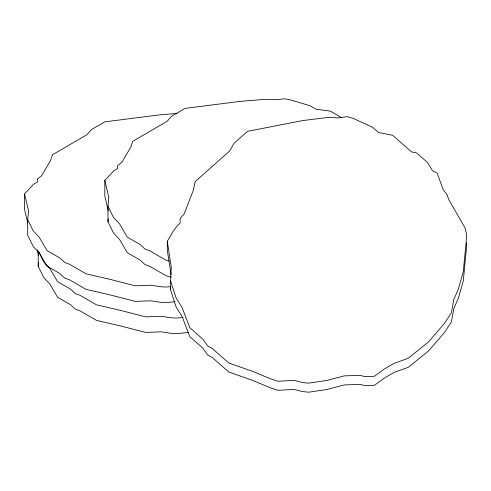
<?xml version="1.0" encoding="UTF-8"?>
<svg xmlns="http://www.w3.org/2000/svg" width="491" height="491" viewBox="0 0 491 491"><rect width="100%" height="100%" fill="white"/><g stroke="black" fill="none" stroke-linecap="round" stroke-linejoin="round"><path stroke-width="0.74" d="M466.45 242.849L466.432 248.213L463.301 280.969L458.232 298.522L453.825 308.532L451.432 321.783L444.625 332.272L428.52 350.997L408.267 367.299L394.163 372.399L384.606 377.929L374.602 385.177L371.589 385.595L363.972 385.49L360.388 384.361L344.394 384.919L326.853 389.48L308.821 392.186L302.757 391.609L293.956 389.431L277.986 390.314L270.154 387.681L252.933 380.525L228.874 372.08L212.161 357.393L207.613 354.944L202.789 348.107L189.857 336.74L182.057 316.413L176.134 307.035L170.494 289.622L170.463 280.582L171.298 267.184L167.296 241.265C171.144 235.005 174.385 227.965 180.111 223.215L180.129 218.52L184.266 213.702L193.344 190.201L195.166 181.627L229.635 150.995L234.097 143.206L247.562 131.336L302.628 120.583L328.283 117.398L338.17 117.938L347.198 116.643L352.992 118.313L372.601 127.267L378.536 132.478L392.647 135.313L411.513 151.891L416.699 152.989L427.477 162.466L432.534 170.733L437.156 173.078L443.195 189.667L447.043 194.663L448.872 199.776L465.045 227.892L466.419 233.808L466.401 239.172L463.271 271.928L458.201 289.481L453.794 299.492L451.401 312.742L444.594 323.231L428.49 341.957L408.236 358.258L394.132 363.358L384.576 368.882L374.572 376.137L371.558 376.554L363.941 376.45L360.357 375.32L344.363 375.879L326.816 380.439L308.784 383.146L302.726 382.569L293.925 380.39L277.955 381.268L270.124 378.635L252.902 371.484L228.843 363.033L212.13 348.352L207.583 345.903L202.758 339.066L189.821 327.7L182.026 307.366L176.103 297.988L170.463 280.582M170.494 289.622L170.635 287.388M174.999 301.732L165.983 302.616L159.919 302.229L151.124 300.799L135.148 301.364L110.101 294.925L86.048 289.365L69.341 279.723L64.794 278.115L59.976 273.628L47.044 266.159L39.255 252.816L33.339 246.66L27.699 235.238L27.699 219.68L28.546 210.897L24.55 193.896L33.603 184.242L37.377 182.063L37.396 178.982L41.539 175.827L50.622 160.416L52.451 154.794L86.925 134.724L91.394 129.624L104.865 121.842L159.937 114.833L177.294 113.433M188.507 332.487L176.484 333.659L170.426 333.279L161.625 331.842L145.655 332.407L120.608 325.969L96.549 320.408L79.849 310.766L75.301 309.158L70.483 304.672L57.545 297.202L49.757 283.859L43.84 277.703L38.206 266.282L38.556 262.624M171.408 277.077L166.308 275.899L149.602 266.257L145.054 264.649L140.236 260.162L127.304 252.693L119.516 239.35L113.599 233.194L107.965 221.772L107.965 206.214L108.806 197.431L104.81 180.43L113.869 170.776L117.637 168.597L117.656 165.516L121.799 162.361L130.888 146.95L132.711 141.328L167.185 121.259L171.654 116.158L185.125 108.376L240.197 101.367L265.858 99.292L275.746 99.655L284.774 98.814L290.562 99.912L310.171 105.798L316.1 109.223L330.21 111.095L341.263 117.478M107.965 221.772L108.241 218.845M170.487 286.621L165.983 287.057L159.919 286.676L151.124 285.24L135.148 285.805L110.101 279.373L86.048 273.812L69.341 264.164L64.794 262.556L59.976 258.07L47.044 250.606L39.255 237.263L33.339 231.108L27.699 219.68M183.247 317.444L176.484 318.1L170.426 317.72L161.625 316.284L145.655 316.848L120.608 310.416L96.549 304.856L79.849 295.214L75.301 293.6L70.483 289.113L57.545 281.65L49.757 268.307L43.84 262.151L38.531 251.38M169.223 261.022L166.308 260.347L149.602 250.698L145.054 249.09L140.236 244.604L127.304 237.141L119.516 223.798L113.599 217.642L107.965 206.214M108.315 210.891L104.81 195.983L104.81 180.43M37.248 249.821L38.556 255.406M27.723 222.963L24.55 209.448L24.55 193.896M171.107 274.776L167.327 250.312L167.296 241.265M38.206 251.466L38.206 266.282"/></g></svg>
